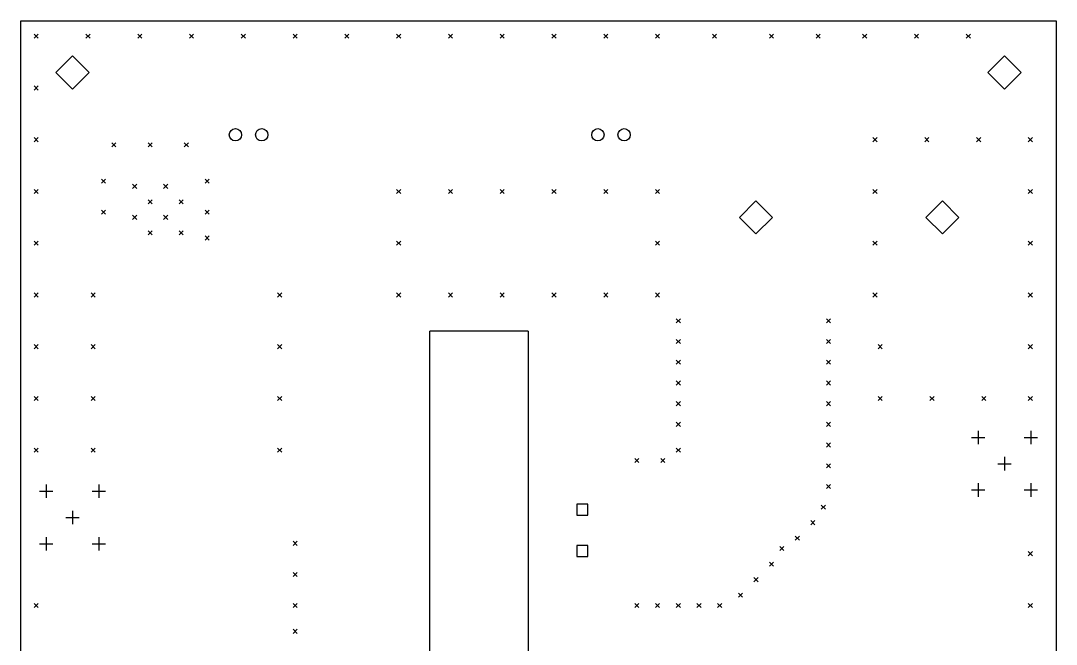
# Model space of a CAD drawing. Extents: x 78 to 180, y -149 to -30.
# Drawn here: x 80 to 180, y -90.2 to -30 of the extents above; entities that cross this region are included whole.
import ezdxf

# ---------------------------------------------------------------- set-up
doc = ezdxf.new("R2010")
doc.units = 0
doc.layers.add('BLACK', color=7, linetype='CONTINUOUS')

msp = doc.modelspace()

# ---------------------------------------------------------------- linework, layer by layer
at = {"layer": 'BLACK', "linetype": 'CONTINUOUS'}
for p, q in [((80, -130), (80, -30)), ((80, -30), (180, -30)), ((180, -30), (180, -130)), ((81.3, -31.3), (81.7, -31.7)), ((81.7, -31.3), (81.3, -31.7)), ((86.3, -31.3), (86.7, -31.7)), ((86.7, -31.3), (86.3, -31.7)), ((91.3, -31.3), (91.7, -31.7)), ((91.7, -31.3), (91.3, -31.7)), ((96.3, -31.3), (96.7, -31.7)), ((96.7, -31.3), (96.3, -31.7)), ((101.3, -31.3), (101.7, -31.7)), ((101.7, -31.3), (101.3, -31.7)), ((106.3, -31.3), (106.7, -31.7)), ((106.7, -31.3), (106.3, -31.7)), ((111.3, -31.3), (111.7, -31.7)), ((111.7, -31.3), (111.3, -31.7)), ((116.3, -31.3), (116.7, -31.7)), ((116.7, -31.3), (116.3, -31.7)), ((121.3, -31.3), (121.7, -31.7)), ((121.7, -31.3), (121.3, -31.7)), ((126.3, -31.3), (126.7, -31.7)), ((126.7, -31.3), (126.3, -31.7)), ((131.3, -31.3), (131.7, -31.7)), ((131.7, -31.3), (131.3, -31.7)), ((136.3, -31.3), (136.7, -31.7)), ((136.7, -31.3), (136.3, -31.7)), ((141.3, -31.3), (141.7, -31.7)), ((141.7, -31.3), (141.3, -31.7)), ((146.8, -31.3), (147.2, -31.7)), ((147.2, -31.3), (146.8, -31.7)), ((152.3, -31.3), (152.7, -31.7)), ((152.7, -31.3), (152.3, -31.7)), ((156.8, -31.3), (157.2, -31.7)), ((157.2, -31.3), (156.8, -31.7)), ((161.3, -31.3), (161.7, -31.7)), ((161.7, -31.3), (161.3, -31.7)), ((166.3, -31.3), (166.7, -31.7)), ((166.7, -31.3), (166.3, -31.7)), ((171.3, -31.3), (171.7, -31.7)), ((171.7, -31.3), (171.3, -31.7)), ((85, -33.4), (83.4, -35)), ((86.6, -35), (85, -33.4)), ((175, -33.4), (173.4, -35)), ((176.6, -35), (175, -33.4)), ((83.4, -35), (85, -36.6)), ((85, -36.6), (86.6, -35)), ((173.4, -35), (175, -36.6)), ((175, -36.6), (176.6, -35)), ((81.3, -36.3), (81.7, -36.7)), ((81.7, -36.3), (81.3, -36.7)), ((81.3, -41.3), (81.7, -41.7)), ((81.7, -41.3), (81.3, -41.7)), ((88.8, -41.8), (89.2, -42.2)), ((89.2, -41.8), (88.8, -42.2)), ((92.3, -41.8), (92.7, -42.2)), ((92.7, -41.8), (92.3, -42.2)), ((95.8, -41.8), (96.2, -42.2)), ((96.2, -41.8), (95.8, -42.2)), ((162.3, -41.3), (162.7, -41.7)), ((162.7, -41.3), (162.3, -41.7)), ((167.3, -41.3), (167.7, -41.7)), ((167.7, -41.3), (167.3, -41.7)), ((172.3, -41.3), (172.7, -41.7)), ((172.7, -41.3), (172.3, -41.7)), ((177.3, -41.3), (177.7, -41.7)), ((177.7, -41.3), (177.3, -41.7)), ((87.8, -45.3), (88.2, -45.7)), ((88.2, -45.3), (87.8, -45.7)), ((90.8, -45.8), (91.2, -46.2)), ((91.2, -45.8), (90.8, -46.2)), ((93.8, -45.8), (94.2, -46.2)), ((94.2, -45.8), (93.8, -46.2)), ((97.8, -45.3), (98.2, -45.7)), ((98.2, -45.3), (97.8, -45.7)), ((81.3, -46.3), (81.7, -46.7)), ((81.7, -46.3), (81.3, -46.7)), ((116.3, -46.3), (116.7, -46.7)), ((116.7, -46.3), (116.3, -46.7)), ((121.3, -46.3), (121.7, -46.7)), ((121.7, -46.3), (121.3, -46.7)), ((126.3, -46.3), (126.7, -46.7)), ((126.7, -46.3), (126.3, -46.7)), ((131.3, -46.3), (131.7, -46.7)), ((131.7, -46.3), (131.3, -46.7)), ((136.3, -46.3), (136.7, -46.7)), ((136.7, -46.3), (136.3, -46.7)), ((141.3, -46.3), (141.7, -46.7)), ((141.7, -46.3), (141.3, -46.7)), ((162.3, -46.3), (162.7, -46.7)), ((162.7, -46.3), (162.3, -46.7)), ((177.3, -46.3), (177.7, -46.7)), ((177.7, -46.3), (177.3, -46.7)), ((92.3, -47.3), (92.7, -47.7)), ((92.7, -47.3), (92.3, -47.7)), ((95.3, -47.3), (95.7, -47.7)), ((95.7, -47.3), (95.3, -47.7)), ((151, -47.4), (149.4, -49)), ((152.6, -49), (151, -47.4)), ((169, -47.4), (167.4, -49)), ((170.6, -49), (169, -47.4)), ((87.8, -48.3), (88.2, -48.7)), ((88.2, -48.3), (87.8, -48.7)), ((90.8, -48.8), (91.2, -49.2)), ((91.2, -48.8), (90.8, -49.2)), ((93.8, -48.8), (94.2, -49.2)), ((94.2, -48.8), (93.8, -49.2)), ((97.8, -48.3), (98.2, -48.7)), ((98.2, -48.3), (97.8, -48.7)), ((149.4, -49), (151, -50.6)), ((151, -50.6), (152.6, -49)), ((167.4, -49), (169, -50.6)), ((169, -50.6), (170.6, -49)), ((92.3, -50.3), (92.7, -50.7)), ((92.7, -50.3), (92.3, -50.7)), ((95.3, -50.3), (95.7, -50.7)), ((95.7, -50.3), (95.3, -50.7)), ((97.8, -50.8), (98.2, -51.2)), ((98.2, -50.8), (97.8, -51.2)), ((81.3, -51.3), (81.7, -51.7)), ((81.7, -51.3), (81.3, -51.7)), ((116.3, -51.3), (116.7, -51.7)), ((116.7, -51.3), (116.3, -51.7)), ((141.3, -51.3), (141.7, -51.7)), ((141.7, -51.3), (141.3, -51.7)), ((162.3, -51.3), (162.7, -51.7)), ((162.7, -51.3), (162.3, -51.7)), ((177.3, -51.3), (177.7, -51.7)), ((177.7, -51.3), (177.3, -51.7)), ((81.3, -56.3), (81.7, -56.7)), ((81.7, -56.3), (81.3, -56.7)), ((86.8, -56.3), (87.2, -56.7)), ((87.2, -56.3), (86.8, -56.7)), ((104.8, -56.3), (105.2, -56.7)), ((105.2, -56.3), (104.8, -56.7)), ((116.3, -56.3), (116.7, -56.7)), ((116.7, -56.3), (116.3, -56.7)), ((121.3, -56.3), (121.7, -56.7)), ((121.7, -56.3), (121.3, -56.7)), ((126.3, -56.3), (126.7, -56.7)), ((126.7, -56.3), (126.3, -56.7)), ((131.3, -56.3), (131.7, -56.7)), ((131.7, -56.3), (131.3, -56.7)), ((136.3, -56.3), (136.7, -56.7)), ((136.7, -56.3), (136.3, -56.7)), ((141.3, -56.3), (141.7, -56.7)), ((141.7, -56.3), (141.3, -56.7)), ((162.3, -56.3), (162.7, -56.7)), ((162.7, -56.3), (162.3, -56.7)), ((177.3, -56.3), (177.7, -56.7)), ((177.7, -56.3), (177.3, -56.7)), ((143.3, -58.8), (143.7, -59.2)), ((143.7, -58.8), (143.3, -59.2)), ((157.8, -58.8), (158.2, -59.2)), ((158.2, -58.8), (157.8, -59.2)), ((119.5, -130), (119.5, -60)), ((129, -60), (119.5, -60)), ((129, -60), (129, -130)), ((143.3, -60.8), (143.7, -61.2)), ((143.7, -60.8), (143.3, -61.2)), ((157.8, -60.8), (158.2, -61.2)), ((158.2, -60.8), (157.8, -61.2)), ((81.3, -61.3), (81.7, -61.7)), ((81.7, -61.3), (81.3, -61.7)), ((86.8, -61.3), (87.2, -61.7)), ((87.2, -61.3), (86.8, -61.7)), ((104.8, -61.3), (105.2, -61.7)), ((105.2, -61.3), (104.8, -61.7)), ((162.8, -61.3), (163.2, -61.7)), ((163.2, -61.3), (162.8, -61.7)), ((177.3, -61.3), (177.7, -61.7)), ((177.7, -61.3), (177.3, -61.7)), ((143.3, -62.8), (143.7, -63.2)), ((143.7, -62.8), (143.3, -63.2)), ((157.8, -62.8), (158.2, -63.2)), ((158.2, -62.8), (157.8, -63.2)), ((143.3, -64.8), (143.7, -65.2)), ((143.7, -64.8), (143.3, -65.2)), ((157.8, -64.8), (158.2, -65.2)), ((158.2, -64.8), (157.8, -65.2)), ((81.3, -66.3), (81.7, -66.7)), ((81.7, -66.3), (81.3, -66.7)), ((86.8, -66.3), (87.2, -66.7)), ((87.2, -66.3), (86.8, -66.7)), ((104.8, -66.3), (105.2, -66.7)), ((105.2, -66.3), (104.8, -66.7)), ((143.3, -66.8), (143.7, -67.2)), ((143.7, -66.8), (143.3, -67.2)), ((157.8, -66.8), (158.2, -67.2)), ((158.2, -66.8), (157.8, -67.2)), ((162.8, -66.3), (163.2, -66.7)), ((163.2, -66.3), (162.8, -66.7)), ((167.8, -66.3), (168.2, -66.7)), ((168.2, -66.3), (167.8, -66.7)), ((172.8, -66.3), (173.2, -66.7)), ((173.2, -66.3), (172.8, -66.7)), ((177.3, -66.3), (177.7, -66.7)), ((177.7, -66.3), (177.3, -66.7)), ((143.3, -68.8), (143.7, -69.2)), ((143.7, -68.8), (143.3, -69.2)), ((157.8, -68.8), (158.2, -69.2)), ((158.2, -68.8), (157.8, -69.2)), ((172.46, -69.6098), (172.46, -70.9102)), ((177.54, -69.6098), (177.54, -70.9102)), ((157.8, -70.8), (158.2, -71.2)), ((158.2, -70.8), (157.8, -71.2)), ((171.81, -70.26), (173.11, -70.26)), ((176.89, -70.26), (178.19, -70.26)), ((81.3, -71.3), (81.7, -71.7)), ((81.7, -71.3), (81.3, -71.7)), ((86.8, -71.3), (87.2, -71.7)), ((87.2, -71.3), (86.8, -71.7)), ((104.8, -71.3), (105.2, -71.7)), ((105.2, -71.3), (104.8, -71.7)), ((143.3, -71.3), (143.7, -71.7)), ((143.7, -71.3), (143.3, -71.7)), ((139.3, -72.3), (139.7, -72.7)), ((139.7, -72.3), (139.3, -72.7)), ((141.8, -72.3), (142.2, -72.7)), ((142.2, -72.3), (141.8, -72.7)), ((157.8, -72.8), (158.2, -73.2)), ((158.2, -72.8), (157.8, -73.2)), ((174.35, -72.8), (175.65, -72.8)), ((175, -72.1498), (175, -73.4502)), ((82.46, -74.8098), (82.46, -76.1102)), ((87.54, -74.8098), (87.54, -76.1102)), ((157.8, -74.8), (158.2, -75.2)), ((158.2, -74.8), (157.8, -75.2)), ((172.46, -74.6898), (172.46, -75.9902)), ((177.54, -74.6898), (177.54, -75.9902)), ((81.8098, -75.46), (83.1102, -75.46)), ((86.8898, -75.46), (88.1902, -75.46)), ((171.81, -75.34), (173.11, -75.34)), ((176.89, -75.34), (178.19, -75.34)), ((134.763, -76.7197), (133.702, -76.7197)), ((133.702, -76.7197), (133.702, -77.7803)), ((134.763, -77.7803), (134.763, -76.7197)), ((157.3, -76.8), (157.7, -77.2)), ((157.7, -76.8), (157.3, -77.2)), ((84.3498, -78), (85.6502, -78)), ((85, -77.3498), (85, -78.6502)), ((133.702, -77.7803), (134.763, -77.7803)), ((156.3, -78.3), (156.7, -78.7)), ((156.7, -78.3), (156.3, -78.7)), ((82.46, -79.8898), (82.46, -81.1902)), ((87.54, -79.8898), (87.54, -81.1902)), ((154.8, -79.8), (155.2, -80.2)), ((155.2, -79.8), (154.8, -80.2)), ((81.8098, -80.54), (83.1102, -80.54)), ((86.8898, -80.54), (88.1902, -80.54)), ((106.3, -80.3), (106.7, -80.7)), ((106.7, -80.3), (106.3, -80.7)), ((134.763, -80.7197), (133.702, -80.7197)), ((133.702, -80.7197), (133.702, -81.7803)), ((134.763, -81.7803), (134.763, -80.7197)), ((153.3, -80.8), (153.7, -81.2)), ((153.7, -80.8), (153.3, -81.2)), ((133.702, -81.7803), (134.763, -81.7803)), ((177.3, -81.3), (177.7, -81.7)), ((177.7, -81.3), (177.3, -81.7)), ((152.3, -82.3), (152.7, -82.7)), ((152.7, -82.3), (152.3, -82.7)), ((106.3, -83.3), (106.7, -83.7)), ((106.7, -83.3), (106.3, -83.7)), ((150.8, -83.8), (151.2, -84.2)), ((151.2, -83.8), (150.8, -84.2)), ((149.3, -85.3), (149.7, -85.7)), ((149.7, -85.3), (149.3, -85.7)), ((81.3, -86.3), (81.7, -86.7)), ((81.7, -86.3), (81.3, -86.7)), ((106.3, -86.3), (106.7, -86.7)), ((106.7, -86.3), (106.3, -86.7)), ((139.3, -86.3), (139.7, -86.7)), ((139.7, -86.3), (139.3, -86.7)), ((141.3, -86.3), (141.7, -86.7)), ((141.7, -86.3), (141.3, -86.7)), ((143.3, -86.3), (143.7, -86.7)), ((143.7, -86.3), (143.3, -86.7)), ((145.3, -86.3), (145.7, -86.7)), ((145.7, -86.3), (145.3, -86.7)), ((147.3, -86.3), (147.7, -86.7)), ((147.7, -86.3), (147.3, -86.7)), ((177.3, -86.3), (177.7, -86.7)), ((177.7, -86.3), (177.3, -86.7)), ((106.3, -88.8), (106.7, -89.2)), ((106.7, -88.8), (106.3, -89.2))]:
    msp.add_line(p, q, dxfattribs=at)
at = {"layer": 'BLACK'}
for centre in [(100.73, -41.02), (103.27, -41.02), (135.73, -41.02), (138.27, -41.02)]:
    msp.add_circle(centre, 0.595, dxfattribs=at)

doc.saveas('drawing.dxf')
